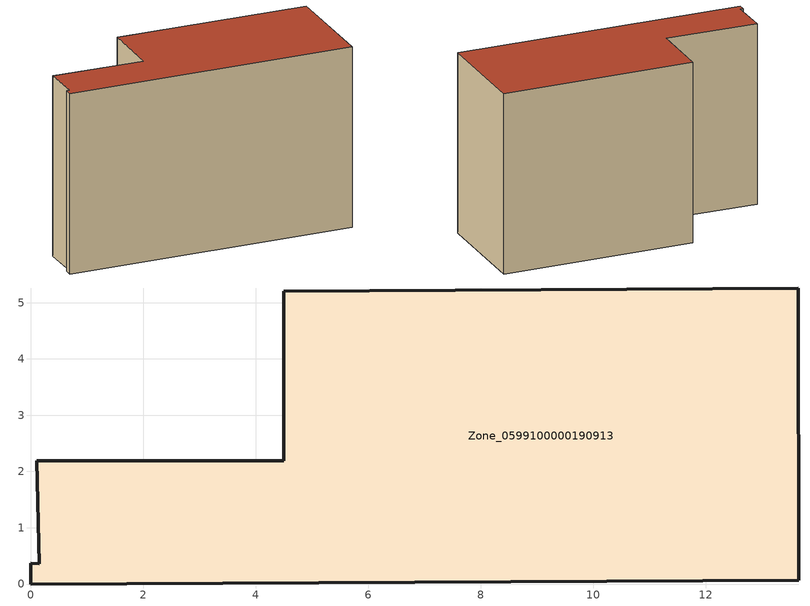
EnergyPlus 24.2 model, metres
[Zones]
Zone_0599100000190913
 floor ground (C_G): 0.15,0.36 0.11,2.19 4.5,2.19 4.5,5.2 13.64,5.26 13.65,0.07 0,0 0,0.37 z0
 wall outside (C_F): 0,0.37 0,0 13.65,0.07 13.64,5.26 4.5,5.2 4.5,2.19 0.11,2.19 0.15,0.36 0,0.37 z0:8.67
 roof outside (C_R): 0.11,2.19 0.15,0.36 0,0.37 0,0 13.65,0.07 13.64,5.26 4.5,5.2 4.5,2.19 z8.67
[BUILDING]
Pand.0599100000190913: North Axis=0; Terrain=City; Loads Convergence Tolerance Value=0.04; Temperature Convergence Tolerance Value=0.4; Solar Distribution=FullExterior; Maximum Number of Warmup Days=25; Minimum Number of Warmup Days=1
[Site:Location]
Rotterdam.The.Hague.AP_ZH_NLD Design_Conditions: Latitude=51.96; Longitude=4.45; Time Zone=1; Elevation=-4.5
[SITE:GROUNDTEMPERATURE:BUILDINGSURFACE]
18, 18, 18, 18, 18, 18, 18, 18, 18, 18, 18, 18
[MATERIAL] Thermal Absorptance=0.9; Solar Absorptance=0.7; Visible Absorptance=0.7
Name | Roughness | Thickness | Conductivity | Density | Specific Heat
G.TI.1975-1991 | MediumSmooth | 0.15 | 0.288461 | 540 | 1210
F.TI.1975-1991 | Rough | 0.3 | 0.230769 | 1920 | 840
R.TI.1975-1991 | MediumRough | 0.2 | 0.153846 | 1500 | 1000
[CONSTRUCTION]
C_G: G.TI.1975-1991
C_F: F.TI.1975-1991
C_R: R.TI.1975-1991
[ZONE]
Zone_0599100000190913: Type=1; Multiplier=1; Ceiling Height=Autocalculate; Volume=Autocalculate; Floor Area=autocalculate; Part of Total Floor Area=Yes
[ZONEINFILTRATION:DESIGNFLOWRATE]
Infil_Zone_0599100000190913: Zone or ZoneList or Space or SpaceList=Zone_0599100000190913; Schedule=AlwaysOn; Design Flow Rate Calculation Method=Flow/Area; Flow Rate per Floor Area=0.003; Constant Term Coefficient=1; Temperature Term Coefficient=0; Velocity Term Coefficient=0; Velocity Squared Term Coefficient=0
[HVACTEMPLATE:ZONE:IDEALLOADSAIRSYSTEM]
Zone_0599100000190913: Maximum Heating Supply Air Temperature=50; Minimum Cooling Supply Air Temperature=13; Maximum Heating Supply Air Humidity Ratio=0.0156; Minimum Cooling Supply Air Humidity Ratio=0.0077; Heating Limit=NoLimit; Cooling Limit=NoLimit; Dehumidification Control Type=ConstantSensibleHeatRatio; Cooling Sensible Heat Ratio=0.7; Dehumidification Setpoint=60; Humidification Control Type=None; Humidification Setpoint=30; Outdoor Air Method=None; Outdoor Air Flow Rate per Person=0.00944; Outdoor Air Flow Rate per Zone Floor Area=0; Outdoor Air Flow Rate per Zone=0; Demand Controlled Ventilation Type=None; Outdoor Air Economizer Type=NoEconomizer; Heat Recovery Type=None; Sensible Heat Recovery Effectiveness=0.7; Latent Heat Recovery Effectiveness=0.65
[ZONECONTROL:THERMOSTAT]
ThermostatControl_Zone_0599100000190913: Zone or ZoneList=Zone_0599100000190913; Control Type Schedule=DualSetpointControlType; Control 1=Thermostat_Zone_0599100000190913; Temperature Difference Between Cutout And Setpoint=0
[THERMOSTATSETPOINT:DUALSETPOINT]
Thermostat_Zone_0599100000190913: Heating Setpoint Temperature Schedule=HeatingSetpoint_Zone_0599100000190913; Cooling Setpoint Temperature Schedule=CoolingSetpoint_Zone_0599100000190913
[SCHEDULE:COMPACT]
HeatingSetpoint_Zone_0599100000190913: Through: 12/31, For: AllDays, Until: 24:00, 21
CoolingSetpoint_Zone_0599100000190913: Through: 12/31, For: AllDays, Until: 24:00, 24
DualSetpointControlType: Through: 12/31, For: AllDays, Until: 24:00, 4
AlwaysOn: Through: 12/31, For: AllDays, Until: 24:00, 1
